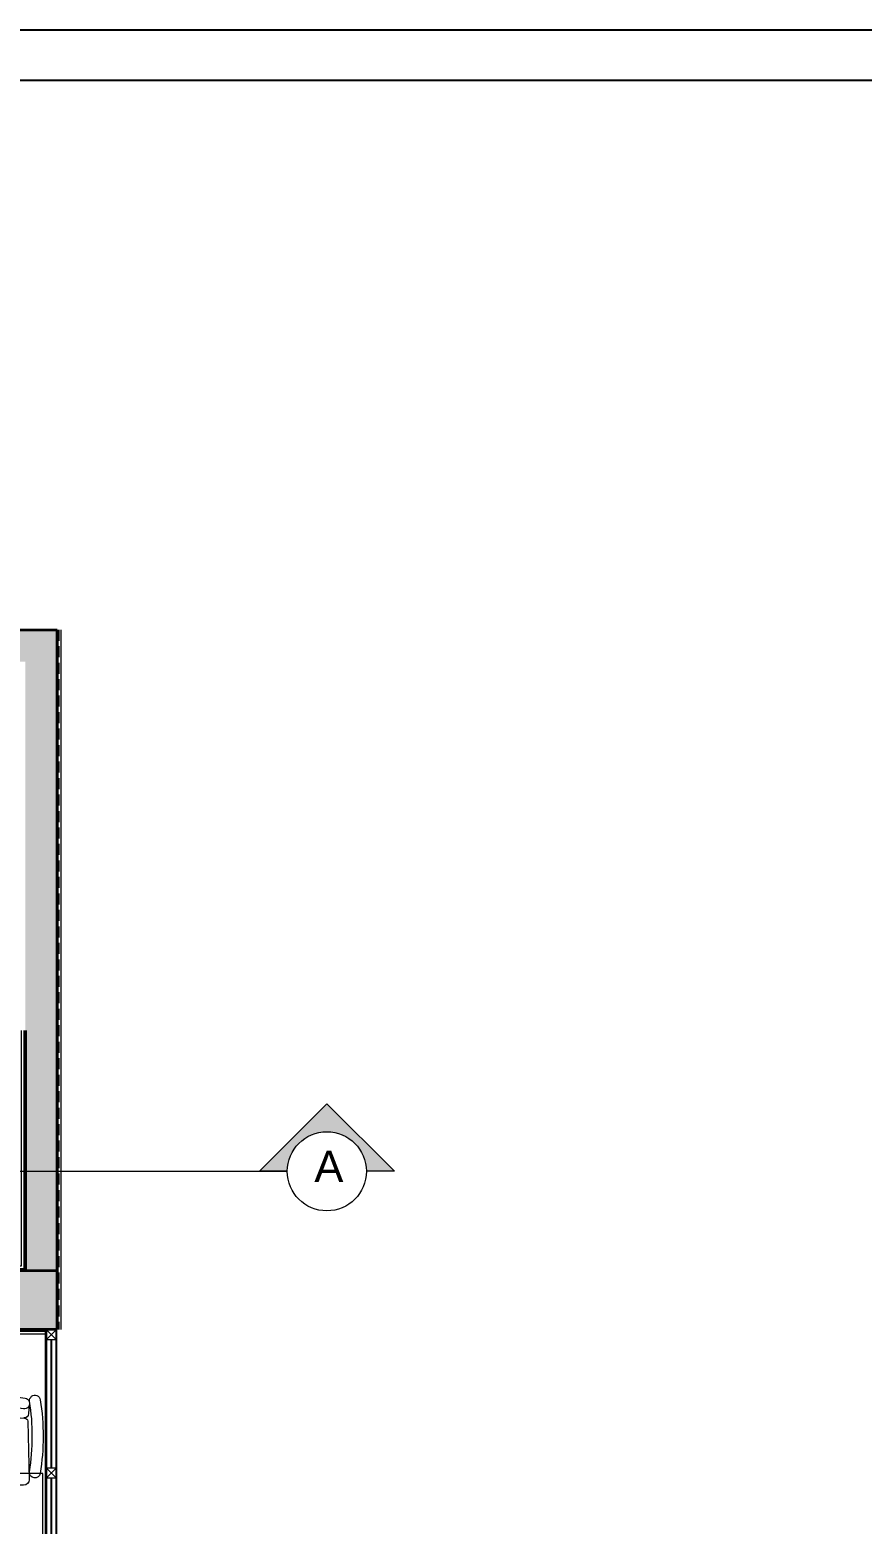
# Model space of a CAD drawing. Header units: millimetres. Extents: x 30084 to 42641, y -1284 to 1636.
# Drawn here: x 35299 to 35780, y 772 to 1636 of the extents above; entities that cross this region are included whole.
import ezdxf

# ---------------------------------------------------------------- set-up
doc = ezdxf.new("R2010")
doc.units = ezdxf.units.MM
doc.linetypes.add('DASHED2', pattern=[9.525, 6.35, -3.175])
for name, color, linetype, lineweight in [('no3_ahsap gorunus arka ince', 53, 'Continuous', 15), ('no3_duvar kaplama', 8, 'Continuous', 0), ('no3_duvar mevcut', 4, 'Continuous', 35), ('no3_kutuprofil kesit', 74, 'Continuous', 18), ('no3_sandalye masa', 248, 'Continuous', 15), ('no3_yazı tefriş', 152, 'Continuous', 0), ('Y-CAM', 4, 'Continuous', 5)]:
    doc.layers.add(name, color=color, linetype=linetype, lineweight=lineweight)
doc.layers.add('S2000-025 Antet', color=7, linetype='Continuous')
doc.styles.get("Standard").update_dxf_attribs({"font": 'arial.ttf'})

# ---------------------------------------------------------------- blocks, each defined once
blk = doc.blocks.new('K-BKLEME')
for p, q in [((-29.3, 50.3), (-29.8, 56.6)), ((28.5, 50.4), (29, 56.7)), ((-28.6, 45), (-29.6, 3.2)), ((29, 3.3), (27.8, 45)), ((-25.7, -0.8), (25, -0.7))]:
    blk.add_line(p, q)
for points in [[(-29.9, 8.9, -0.077504), (-30, 59.1, 1), (-37.6, 60.2, 0.077504), (-37.5, 7.7, 1)], [(-25.5, 53.8, -0.077504), (24.7, 53.9, 1), (25.9, 61.5, 0.077504), (-26.7, 61.4, 1)], [(29.3, 9, 0.077504), (29.2, 59.1, -1), (36.8, 60.3, -0.077504), (36.9, 7.8, -1)]]:
    blk.add_lwpolyline(points, format="xyb", close=True)
for centre, radius, start, end in [((-25.9, 50.6), 3.39, 184.6945, 272.6484), ((-26.4, 44.9), 2.26, 92.7197, 178.6168), ((-0.2, -519.6), 567.4, 87.4515, 92.6484), ((25.1, 50.6), 3.39, 267.5228, 355.4767), ((25.6, 45), 2.26, 1.5543, 87.4515), ((-25.7, 3.2), 3.95, 180.0856, 270.0856), ((25, 3.2), 3.95, 270.0856, 0.0856)]:
    blk.add_arc(centre, radius, start, end)
blk = doc.blocks.new('girişkat duvarlarım')
at = {"layer": 'no3_duvar kaplama'}
h = blk.add_hatch(color=251, dxfattribs=at)
h.dxf.hatch_style = 1
h.paths.add_polyline_path([(35924.39, 339.77), (35853.39, 339.77), (35853.39, 536.02), (36055.39, 536.02), (36055.39, 424.77), (35946.39, 424.77), (35946.39, 497.77), (35853.39, 497.77), (35853.39, 414.77), (35863.39, 414.77), (35863.39, 487.79), (35936.39, 487.77), (35936.39, 414.77), (36055.39, 414.77), (36065.39, 414.77), (36065.39, 546.02), (35856.78, 546.02), (35856.78, 913.02), (36572.78, 913.02), (36572.78, 561.02), (36591.17, 561.02), (36591.17, 931.41), (35838.39, 931.41), (35838.39, 324.77), (35909.39, 324.77), (35909.39, -127.98), (35839.39, -127.98), (35839.39, -223.98), (35729.39, -223.98), (35729.39, -537.98), (35740.39, -537.98), (35740.39, -238.98), (35854.39, -238.98), (35854.39, -142.98), (35924.39, -142.98)])
h = blk.add_hatch(color=251, dxfattribs=at)
h.dxf.hatch_style = 1
h.paths.add_polyline_path([(36509.78, 561.02), (36509.78, 527.02), (36584.78, 527.02), (36591.17, 527.02), (36591.17, 561.02)])
for points in [[(36591.17, 931.41), (36591.17, 527.02)], [(36572.78, 699.73), (36572.78, 561.02), (36509.78, 561.02), (36509.78, 527.02), (36584.78, 526.95)]]:
    blk.add_lwpolyline(points)
at = {"layer": 'no3_ahsap gorunus arka ince', "linetype": 'DASHED2'}
blk.add_lwpolyline([(36592.17, 931.41), (36592.17, 527.02)], dxfattribs=at)
at = {"layer": 'no3_ahsap gorunus arka ince'}
blk.add_lwpolyline([(36593.17, 931.41), (36593.17, 527.02)], dxfattribs=at)
at = {"layer": 'no3_duvar kaplama'}
for points in [[(36570.28, 699.73), (36570.28, 563.52), (36507.28, 563.52), (36507.28, 524.52), (36584.78, 524.45)], [(36571.78, 699.73), (36571.78, 562.02), (36508.78, 562.02), (36508.78, 526.02), (36584.78, 525.95)]]:
    blk.add_lwpolyline(points, dxfattribs=at)
at = {"layer": 'no3_duvar mevcut'}
for p, q in [((35946.78, 931.41), (36591.17, 931.41)), ((36591.17, 527.02), (36591.17, 931.41)), ((36509.78, 561.02), (36591.17, 561.02)), ((36584.78, 527.02), (36509.78, 527.02)), ((36584.78, 271.02), (36584.78, 527.02)), ((36591.17, 527.02), (36584.78, 527.02))]:
    blk.add_line(p, q, dxfattribs=at)
at = {"layer": 'no3_kutuprofil kesit'}
for p, q in [((36590.76, 521.06), (36584.74, 526.99)), ((36584.78, 521.02), (36590.71, 527.03)), ((36590.76, 441.06), (36584.74, 446.99)), ((36584.78, 441.02), (36590.71, 447.03))]:
    blk.add_line(p, q, dxfattribs=at)
for points in [[(36584.78, 527.02), (36590.78, 527.02), (36590.78, 521.02), (36584.78, 521.02)], [(36584.78, 447.02), (36590.78, 447.02), (36590.78, 441.02), (36584.78, 441.02)]]:
    blk.add_lwpolyline(points, close=True, dxfattribs=at)
at = {"layer": 'Y-CAM', "lineweight": -3, "ltscale": 10}
for points in [[(36584.78, 317.02), (36584.78, 527.02)], [(36590.78, 277.02), (36590.78, 527.02)], [(36587.78, 447.02), (36587.78, 521.02)], [(36587.78, 367.02), (36587.78, 441.02)]]:
    blk.add_lwpolyline(points, dxfattribs=at)

msp = doc.modelspace()

# ---------------------------------------------------------------- hatches: boundary and pattern name
at = {"layer": 'no3_yazı tefriş', "linetype": 'Continuous', "ltscale": 0.3}
msp.add_hatch(color=256, dxfattribs=at).paths.add_polyline_path([(35470.43, 1015.27), (35509.4, 976.3), (35493.28, 976.3, 1), (35447.58, 976.3), (35431.45, 976.3)])

# ---------------------------------------------------------------- linework, layer by layer
msp.add_lwpolyline([(34380.37, 1606.95), (38370.16, 1606.95), (38370.16, -1259.39), (34380.37, -1259.39)], close=True)
at = {"layer": 'no3_sandalye masa'}
msp.add_lwpolyline([(35242.5, 801.75), (35242.5, 727.75), (35306.5, 727.75), (35306.5, 801.75)], close=True, dxfattribs=at)
at = {"layer": 'no3_yazı tefriş'}
msp.add_line((34453.97, 976.48), (35447.58, 976.32), dxfattribs=at)
at = {"layer": 'no3_yazı tefriş', "linetype": 'Continuous', "ltscale": 0.3}
msp.add_lwpolyline([(35447.58, 976.3), (35431.45, 976.3), (35470.43, 1015.27), (35509.4, 976.3), (35493.28, 976.3)], dxfattribs=at)
msp.add_circle((35470.43, 976.3), 22.85, dxfattribs=at)
at = {"layer": 'S2000-025 Antet'}
msp.add_lwpolyline([(34345.37, 1635.97), (38380.16, 1635.97), (38380.16, -1284.39), (34345.37, -1284.39)], close=True, dxfattribs=at)

# ---------------------------------------------------------------- block references
at = {"layer": 'no3_duvar mevcut'}
msp.add_blockref('girişkat duvarlarım', (-1276.44, 357.89), dxfattribs=at)
at = {"layer": 'no3_sandalye masa', "xscale": -0.8099999999983489, "yscale": 0.8100000000013098, "zscale": 0.8100000000013096, "rotation": 359.9999999999772}
msp.add_blockref('K-BKLEME', (35274.5, 795.5), dxfattribs=at)

# ---------------------------------------------------------------- texts
at = {"layer": 'no3_yazı tefriş', "insert": (35479.97, 970.14), "char_height": 18, "width": 486.3096, "attachment_point": 9}
msp.add_mtext('\\pt18;A', dxfattribs=at)

doc.saveas('drawing.dxf')
